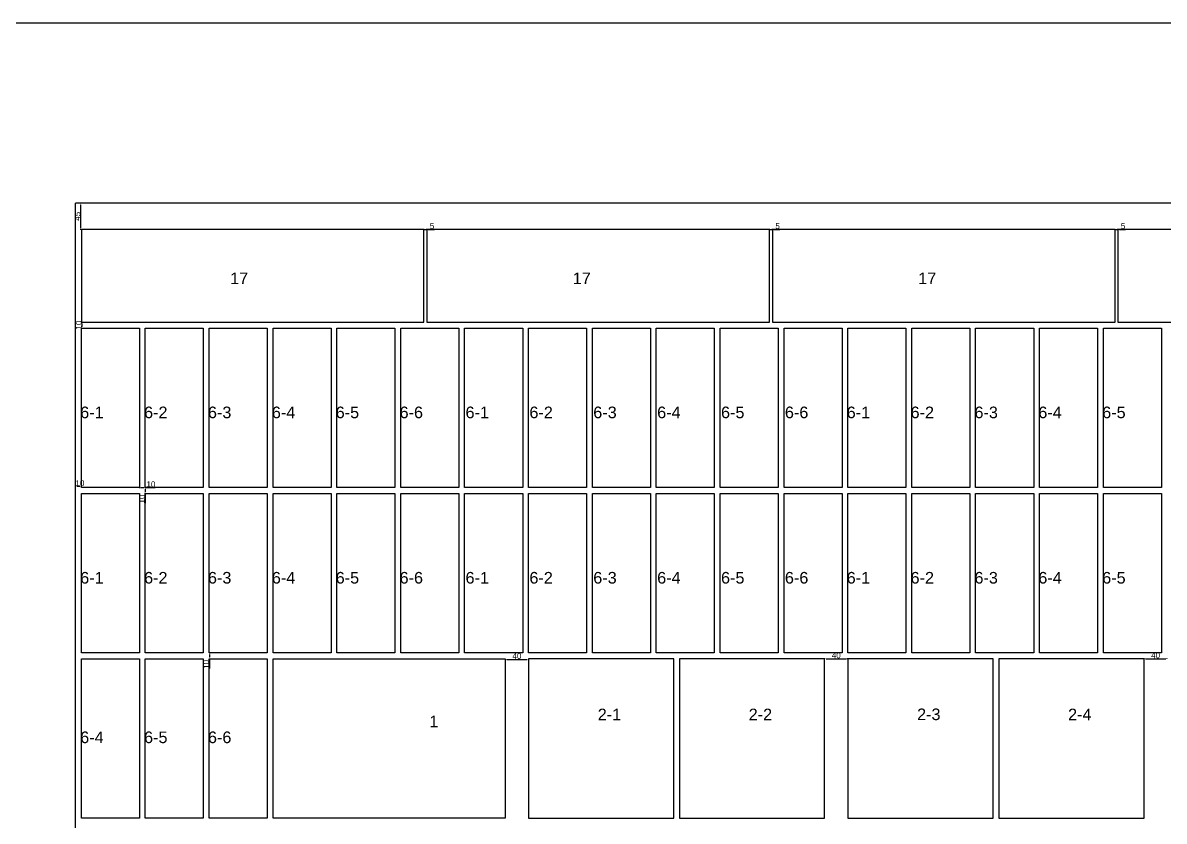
# Model space of a CAD drawing. Header units: millimetres. Extents: x 1610 to 10741, y -98 to 2782.
# Drawn here: x 7117 to 9082, y 1406 to 2782 of the extents above; entities that cross this region are included whole.
import ezdxf

# ---------------------------------------------------------------- set-up
doc = ezdxf.new("R2010")
doc.units = ezdxf.units.MM
doc.layers.add('尺寸标注', color=6, linetype='Continuous')
doc.layers.add('标号', color=4, linetype='Continuous')
doc.styles.get("Standard").update_dxf_attribs({"font": 'arial.ttf'})
doc.dimstyles.new('ISO-25-JHF', dxfattribs={"dimtxt": 10, "dimasz": 2.5, "dimexe": 1.25, "dimexo": 0.625, "dimtad": 1, "dimtxsty": 'Standard', "dimcen": 2.5, "dimadec": 0, "dimazin": 0, "dimtfac": 1, "dimtmove": 0, "dimatfit": 3, "dimfxl": 1, "dimarcsym": 0})

# ---------------------------------------------------------------- blocks, each defined once
blk = doc.blocks.new('*D149')
at = {"layer": 'Defpoints', "color": 0, "transparency": 16777216}
for p in [(7317.7, 1980.6), (7327.7, 1980.6), (7327.7, 1980.6)]:
    blk.add_point(p, dxfattribs=at)
at = {"layer": '尺寸标注', "color": 0, "lineweight": -2, "transparency": 16777216}
for p, q in [((7317.7, 1979.9), (7317.7, 1979.3)), ((7320.2, 1980.6), (7325.2, 1980.6)), ((7327.7, 1980.6), (7344.8, 1980.6)), ((7327.7, 1979.9), (7327.7, 1979.3))]:
    blk.add_line(p, q, dxfattribs=at)
at = {"layer": '尺寸标注', "color": 0, "transparency": 16777216}
for points in [[(7320.2, 1981), (7320.2, 1980.2), (7317.7, 1980.6)], [(7325.2, 1981), (7325.2, 1980.2), (7327.7, 1980.6)]]:
    blk.add_solid(points, dxfattribs=at)
at = {"layer": '尺寸标注', "color": 0, "transparency": 16777216, "insert": (7337.5, 1986.3), "char_height": 10, "attachment_point": 5}
blk.add_mtext('10', dxfattribs=at)
blk = doc.blocks.new('*D148')
at = {"layer": 'Defpoints', "color": 0, "transparency": 16777216}
for p in [(7327.7, 1980.6), (7327.7, 1970.6), (7327.7, 1970.6)]:
    blk.add_point(p, dxfattribs=at)
at = {"layer": '尺寸标注', "color": 0, "lineweight": -2, "transparency": 16777216}
for p, q in [((7327.1, 1980.6), (7326.5, 1980.6)), ((7327.1, 1970.6), (7326.5, 1970.6)), ((7327.7, 1978.1), (7327.7, 1973.1)), ((7327.7, 1970.6), (7327.7, 1953.5))]:
    blk.add_line(p, q, dxfattribs=at)
at = {"layer": '尺寸标注', "color": 0, "transparency": 16777216}
for points in [[(7327.3, 1978.1), (7328.2, 1978.1), (7327.7, 1980.6)], [(7327.3, 1973.1), (7328.2, 1973.1), (7327.7, 1970.6)]]:
    blk.add_solid(points, dxfattribs=at)
at = {"layer": '尺寸标注', "color": 0, "transparency": 16777216, "insert": (7322, 1960.8), "char_height": 10, "attachment_point": 5, "rotation": 90}
blk.add_mtext('10', dxfattribs=at)
blk = doc.blocks.new('*D128')
at = {"layer": 'Defpoints', "color": 0, "transparency": 16777216}
for p in [(7437.7, 1695.6), (7437.7, 1685.6), (7438.2, 1685.6)]:
    blk.add_point(p, dxfattribs=at)
at = {"layer": '尺寸标注', "color": 0, "lineweight": -2, "transparency": 16777216}
for p, q in [((7438.2, 1693.1), (7438.2, 1688.1)), ((7438.4, 1695.6), (7439.5, 1695.6)), ((7438.2, 1685.6), (7438.2, 1668.5)), ((7438.4, 1685.6), (7439.5, 1685.6))]:
    blk.add_line(p, q, dxfattribs=at)
at = {"layer": '尺寸标注', "color": 0, "transparency": 16777216}
for points in [[(7437.8, 1693.1), (7438.6, 1693.1), (7438.2, 1695.6)], [(7437.8, 1688.1), (7438.6, 1688.1), (7438.2, 1685.6)]]:
    blk.add_solid(points, dxfattribs=at)
at = {"layer": '尺寸标注', "color": 0, "transparency": 16777216, "insert": (7432.5, 1675.8), "char_height": 10, "attachment_point": 5, "rotation": 90}
blk.add_mtext('10', dxfattribs=at)
blk = doc.blocks.new('*D129')
at = {"layer": 'Defpoints', "color": 0, "transparency": 16777216}
for p in [(7207.7, 1982.4), (7207.7, 1980.6), (7217.7, 1980.6)]:
    blk.add_point(p, dxfattribs=at)
at = {"layer": '尺寸标注', "color": 0, "lineweight": -2, "transparency": 16777216}
for p, q in [((7207.7, 1981.2), (7207.7, 1983.7)), ((7215.2, 1982.4), (7210.2, 1982.4)), ((7217.7, 1981.2), (7217.7, 1983.7))]:
    blk.add_line(p, q, dxfattribs=at)
at = {"layer": '尺寸标注', "color": 0, "transparency": 16777216}
for points in [[(7210.2, 1982.8), (7210.2, 1982), (7207.7, 1982.4)], [(7215.2, 1982.8), (7215.2, 1982), (7217.7, 1982.4)]]:
    blk.add_solid(points, dxfattribs=at)
at = {"layer": '尺寸标注', "color": 0, "transparency": 16777216, "insert": (7215.2, 1988.1), "char_height": 10, "attachment_point": 5}
blk.add_mtext('10', dxfattribs=at)
blk = doc.blocks.new('*D137')
at = {"layer": 'Defpoints', "color": 0, "transparency": 16777216}
for p in [(7947.7, 1685.6), (7987.7, 1685.6), (7987.7, 1684.5)]:
    blk.add_point(p, dxfattribs=at)
at = {"layer": '尺寸标注', "color": 0, "lineweight": -2, "transparency": 16777216}
for p, q in [((7947.7, 1684.9), (7947.7, 1683.2)), ((7950.2, 1684.5), (7985.2, 1684.5)), ((7987.7, 1684.9), (7987.7, 1683.2))]:
    blk.add_line(p, q, dxfattribs=at)
at = {"layer": '尺寸标注', "color": 0, "transparency": 16777216}
for points in [[(7950.2, 1684.9), (7950.2, 1684.1), (7947.7, 1684.5)], [(7985.2, 1684.9), (7985.2, 1684.1), (7987.7, 1684.5)]]:
    blk.add_solid(points, dxfattribs=at)
at = {"layer": '尺寸标注', "color": 0, "transparency": 16777216, "insert": (7967.7, 1690.2), "char_height": 10, "attachment_point": 5}
blk.add_mtext('40', dxfattribs=at)
blk = doc.blocks.new('*D138')
at = {"layer": 'Defpoints', "color": 0, "transparency": 16777216}
for p in [(8497.7, 1684.5), (8537.7, 1685.4), (8537.7, 1684.5)]:
    blk.add_point(p, dxfattribs=at)
at = {"layer": '尺寸标注', "color": 0, "lineweight": -2, "transparency": 16777216}
for p, q in [((8497.7, 1685.1), (8497.7, 1686.7)), ((8500.2, 1685.4), (8535.2, 1685.4)), ((8537.7, 1685.1), (8537.7, 1686.7))]:
    blk.add_line(p, q, dxfattribs=at)
at = {"layer": '尺寸标注', "color": 0, "transparency": 16777216}
for points in [[(8500.2, 1685.9), (8500.2, 1685), (8497.7, 1685.4)], [(8535.2, 1685.9), (8535.2, 1685), (8537.7, 1685.4)]]:
    blk.add_solid(points, dxfattribs=at)
at = {"layer": '尺寸标注', "color": 0, "transparency": 16777216, "insert": (8517.7, 1691.2), "char_height": 10, "attachment_point": 5}
blk.add_mtext('40', dxfattribs=at)
blk = doc.blocks.new('*D139')
at = {"layer": 'Defpoints', "color": 0, "transparency": 16777216}
for p in [(9047.7, 1685.6), (9087.7, 1685.6), (9087.7, 1685.6)]:
    blk.add_point(p, dxfattribs=at)
at = {"layer": '尺寸标注', "color": 0, "lineweight": -2, "transparency": 16777216}
for p, q in [((9047.7, 1686.2), (9047.7, 1686.8)), ((9050.2, 1685.6), (9085.2, 1685.6)), ((9087.7, 1686.2), (9087.7, 1686.8))]:
    blk.add_line(p, q, dxfattribs=at)
at = {"layer": '尺寸标注', "color": 0, "transparency": 16777216}
for points in [[(9050.2, 1686), (9050.2, 1685.2), (9047.7, 1685.6)], [(9085.2, 1686), (9085.2, 1685.2), (9087.7, 1685.6)]]:
    blk.add_solid(points, dxfattribs=at)
at = {"layer": '尺寸标注', "color": 0, "transparency": 16777216, "insert": (9067.7, 1691.3), "char_height": 10, "attachment_point": 5}
blk.add_mtext('40', dxfattribs=at)
blk = doc.blocks.new('*D141')
at = {"layer": 'Defpoints', "color": 0, "transparency": 16777216}
for p in [(7217.7, 2265.6), (7218.8, 2265.6), (7217.7, 2255.6)]:
    blk.add_point(p, dxfattribs=at)
at = {"layer": '尺寸标注', "color": 0, "lineweight": -2, "transparency": 16777216}
for p, q in [((7218.4, 2265.6), (7220.1, 2265.6)), ((7218.8, 2258.1), (7218.8, 2263.1)), ((7218.4, 2255.6), (7220.1, 2255.6))]:
    blk.add_line(p, q, dxfattribs=at)
at = {"layer": '尺寸标注', "color": 0, "transparency": 16777216}
for points in [[(7218.4, 2263.1), (7219.2, 2263.1), (7218.8, 2265.6)], [(7218.4, 2258.1), (7219.2, 2258.1), (7218.8, 2255.6)]]:
    blk.add_solid(points, dxfattribs=at)
at = {"layer": '尺寸标注', "color": 0, "transparency": 16777216, "insert": (7213.1, 2260.6), "char_height": 10, "attachment_point": 5, "rotation": 90}
blk.add_mtext('10', dxfattribs=at)
blk = doc.blocks.new('*D163')
at = {"layer": 'Defpoints', "color": 0, "transparency": 16777216}
for p in [(7807.7, 2425.6), (7812.7, 2425.6), (7812.7, 2425.6)]:
    blk.add_point(p, dxfattribs=at)
at = {"layer": '尺寸标注', "color": 0, "lineweight": -2, "transparency": 16777216}
for p, q in [((7805.2, 2425.6), (7802.7, 2425.6)), ((7807.7, 2426.2), (7807.7, 2426.8)), ((7807.7, 2425.6), (7812.7, 2425.6)), ((7812.7, 2426.2), (7812.7, 2426.8)), ((7815.2, 2425.6), (7825.6, 2425.6))]:
    blk.add_line(p, q, dxfattribs=at)
at = {"layer": '尺寸标注', "color": 0, "transparency": 16777216}
for points in [[(7805.2, 2426), (7805.2, 2425.2), (7807.7, 2425.6)], [(7815.2, 2426), (7815.2, 2425.2), (7812.7, 2425.6)]]:
    blk.add_solid(points, dxfattribs=at)
at = {"layer": '尺寸标注', "color": 0, "transparency": 16777216, "insert": (7821.7, 2431.3), "char_height": 10, "attachment_point": 5}
blk.add_mtext('5', dxfattribs=at)
blk = doc.blocks.new('*D166')
at = {"layer": 'Defpoints', "color": 0, "transparency": 16777216}
for p in [(7216.8, 2470.6), (7217.7, 2470.6), (7217.7, 2425.6)]:
    blk.add_point(p, dxfattribs=at)
at = {"layer": '尺寸标注', "color": 0, "lineweight": -2, "transparency": 16777216}
for p, q in [((7217.1, 2470.6), (7215.6, 2470.6)), ((7216.8, 2428.1), (7216.8, 2468.1)), ((7217.1, 2425.6), (7215.6, 2425.6))]:
    blk.add_line(p, q, dxfattribs=at)
at = {"layer": '尺寸标注', "color": 0, "transparency": 16777216}
for points in [[(7216.4, 2468.1), (7217.2, 2468.1), (7216.8, 2470.6)], [(7216.4, 2428.1), (7217.2, 2428.1), (7216.8, 2425.6)]]:
    blk.add_solid(points, dxfattribs=at)
at = {"layer": '尺寸标注', "color": 0, "transparency": 16777216, "insert": (7211.1, 2448.1), "char_height": 10, "attachment_point": 5, "rotation": 90}
blk.add_mtext('45', dxfattribs=at)
blk = doc.blocks.new('*D167')
at = {"layer": 'Defpoints', "color": 0, "transparency": 16777216}
for p in [(8402.7, 2425.6), (8407.7, 2425.6), (8407.7, 2425.6)]:
    blk.add_point(p, dxfattribs=at)
at = {"layer": '尺寸标注', "color": 0, "lineweight": -2, "transparency": 16777216}
for p, q in [((8400.2, 2425.6), (8397.7, 2425.6)), ((8402.7, 2426.2), (8402.7, 2426.8)), ((8402.7, 2425.6), (8407.7, 2425.6)), ((8407.7, 2426.2), (8407.7, 2426.8)), ((8410.2, 2425.6), (8420.6, 2425.6))]:
    blk.add_line(p, q, dxfattribs=at)
at = {"layer": '尺寸标注', "color": 0, "transparency": 16777216}
for points in [[(8400.2, 2426), (8400.2, 2425.2), (8402.7, 2425.6)], [(8410.2, 2426), (8410.2, 2425.2), (8407.7, 2425.6)]]:
    blk.add_solid(points, dxfattribs=at)
at = {"layer": '尺寸标注', "color": 0, "transparency": 16777216, "insert": (8416.7, 2431.3), "char_height": 10, "attachment_point": 5}
blk.add_mtext('5', dxfattribs=at)
blk = doc.blocks.new('*D168')
at = {"layer": 'Defpoints', "color": 0, "transparency": 16777216}
for p in [(8997.7, 2425.6), (9002.7, 2425.6), (9002.7, 2425.6)]:
    blk.add_point(p, dxfattribs=at)
at = {"layer": '尺寸标注', "color": 0, "lineweight": -2, "transparency": 16777216}
for p, q in [((8995.2, 2425.6), (8992.7, 2425.6)), ((8997.7, 2426.2), (8997.7, 2426.8)), ((8997.7, 2425.6), (9002.7, 2425.6)), ((9002.7, 2426.2), (9002.7, 2426.8)), ((9005.2, 2425.6), (9015.6, 2425.6))]:
    blk.add_line(p, q, dxfattribs=at)
at = {"layer": '尺寸标注', "color": 0, "transparency": 16777216}
for points in [[(8995.2, 2426), (8995.2, 2425.2), (8997.7, 2425.6)], [(9005.2, 2426), (9005.2, 2425.2), (9002.7, 2425.6)]]:
    blk.add_solid(points, dxfattribs=at)
at = {"layer": '尺寸标注', "color": 0, "transparency": 16777216, "insert": (9011.7, 2431.3), "char_height": 10, "attachment_point": 5}
blk.add_mtext('5', dxfattribs=at)

msp = doc.modelspace()

# ---------------------------------------------------------------- linework, layer by layer
for p, q in [((7207.735, 755.572), (7207.735, 2470.572)), ((9607.735, 2470.572), (7207.735, 2470.572)), ((7217.735, 2425.572), (7217.735, 2265.572)), ((7807.735, 2425.572), (7217.735, 2425.572)), ((7807.735, 2265.572), (7807.735, 2425.572)), ((7812.735, 2425.572), (7812.735, 2265.572)), ((8402.735, 2425.572), (7812.735, 2425.572)), ((8402.735, 2265.572), (8402.735, 2425.572)), ((8407.735, 2425.572), (8407.735, 2265.572)), ((8997.735, 2425.572), (8407.735, 2425.572)), ((8997.735, 2265.572), (8997.735, 2425.572)), ((9002.735, 2425.572), (9002.735, 2265.572)), ((9592.735, 2425.572), (9002.735, 2425.572)), ((7217.735, 2265.572), (7807.735, 2265.572)), ((7812.735, 2265.572), (8402.735, 2265.572)), ((8407.735, 2265.572), (8997.735, 2265.572)), ((9002.735, 2265.572), (9592.735, 2265.572)), ((7217.735, 1980.572), (7217.735, 2255.572)), ((7217.735, 2255.572), (7317.735, 2255.572)), ((7317.735, 2255.572), (7317.735, 1980.572)), ((7327.735, 1980.572), (7327.735, 2255.572)), ((7327.735, 2255.572), (7427.735, 2255.572)), ((7427.735, 2255.572), (7427.735, 1980.572)), ((7437.735, 1980.572), (7437.735, 2255.572)), ((7437.735, 2255.572), (7537.735, 2255.572)), ((7537.735, 2255.572), (7537.735, 1980.572)), ((7547.735, 1980.572), (7547.735, 2255.572)), ((7547.735, 2255.572), (7647.735, 2255.572)), ((7647.735, 2255.572), (7647.735, 1980.572)), ((7657.735, 1980.572), (7657.735, 2255.572)), ((7657.735, 2255.572), (7757.735, 2255.572)), ((7757.735, 2255.572), (7757.735, 1980.572)), ((7767.735, 1980.572), (7767.735, 2255.572)), ((7767.735, 2255.572), (7867.735, 2255.572)), ((7867.735, 2255.572), (7867.735, 1980.572)), ((7877.735, 1980.572), (7877.735, 2255.572)), ((7877.735, 2255.572), (7977.735, 2255.572)), ((7977.735, 2255.572), (7977.735, 1980.572)), ((7987.735, 1980.572), (7987.735, 2255.572)), ((7987.735, 2255.572), (8087.735, 2255.572)), ((8087.735, 2255.572), (8087.735, 1980.572)), ((8097.735, 1980.572), (8097.735, 2255.572)), ((8097.735, 2255.572), (8197.735, 2255.572)), ((8197.735, 2255.572), (8197.735, 1980.572)), ((8207.735, 1980.572), (8207.735, 2255.572)), ((8207.735, 2255.572), (8307.735, 2255.572)), ((8307.735, 2255.572), (8307.735, 1980.572)), ((8317.735, 1980.572), (8317.735, 2255.572)), ((8317.735, 2255.572), (8417.735, 2255.572)), ((8417.735, 2255.572), (8417.735, 1980.572)), ((8427.735, 1980.572), (8427.735, 2255.572)), ((8427.735, 2255.572), (8527.735, 2255.572)), ((8527.735, 2255.572), (8527.735, 1980.572)), ((8537.735, 1980.572), (8537.735, 2255.572)), ((8537.735, 2255.572), (8637.735, 2255.572)), ((8637.735, 2255.572), (8637.735, 1980.572)), ((8647.735, 1980.572), (8647.735, 2255.572)), ((8647.735, 2255.572), (8747.735, 2255.572)), ((8747.735, 2255.572), (8747.735, 1980.572)), ((8757.735, 1980.572), (8757.735, 2255.572)), ((8757.735, 2255.572), (8857.735, 2255.572)), ((8857.735, 2255.572), (8857.735, 1980.572)), ((8867.735, 1980.572), (8867.735, 2255.572)), ((8867.735, 2255.572), (8967.735, 2255.572)), ((8967.735, 2255.572), (8967.735, 1980.572)), ((8977.735, 1980.572), (8977.735, 2255.572)), ((8977.735, 2255.572), (9077.735, 2255.572)), ((9077.735, 2255.572), (9077.735, 1980.572)), ((7317.735, 1980.572), (7217.735, 1980.572)), ((7217.735, 1695.572), (7217.735, 1970.572)), ((7217.735, 1970.572), (7317.735, 1970.572)), ((7317.735, 1970.572), (7317.735, 1695.572)), ((7427.735, 1980.572), (7327.735, 1980.572)), ((7327.735, 1695.572), (7327.735, 1970.572)), ((7327.735, 1970.572), (7427.735, 1970.572)), ((7427.735, 1970.572), (7427.735, 1695.572)), ((7537.735, 1980.572), (7437.735, 1980.572)), ((7437.735, 1695.572), (7437.735, 1970.572)), ((7437.735, 1970.572), (7537.735, 1970.572)), ((7537.735, 1970.572), (7537.735, 1695.572)), ((7647.735, 1980.572), (7547.735, 1980.572)), ((7547.735, 1695.572), (7547.735, 1970.572)), ((7547.735, 1970.572), (7647.735, 1970.572)), ((7647.735, 1970.572), (7647.735, 1695.572)), ((7757.735, 1980.572), (7657.735, 1980.572)), ((7657.735, 1695.572), (7657.735, 1970.572)), ((7657.735, 1970.572), (7757.735, 1970.572)), ((7757.735, 1970.572), (7757.735, 1695.572)), ((7867.735, 1980.572), (7767.735, 1980.572)), ((7767.735, 1695.572), (7767.735, 1970.572)), ((7767.735, 1970.572), (7867.735, 1970.572)), ((7867.735, 1970.572), (7867.735, 1695.572)), ((7977.735, 1980.572), (7877.735, 1980.572)), ((7877.735, 1695.572), (7877.735, 1970.572)), ((7877.735, 1970.572), (7977.735, 1970.572)), ((7977.735, 1970.572), (7977.735, 1695.572)), ((8087.735, 1980.572), (7987.735, 1980.572)), ((7987.735, 1695.572), (7987.735, 1970.572)), ((7987.735, 1970.572), (8087.735, 1970.572)), ((8087.735, 1970.572), (8087.735, 1695.572)), ((8197.735, 1980.572), (8097.735, 1980.572)), ((8097.735, 1695.572), (8097.735, 1970.572)), ((8097.735, 1970.572), (8197.735, 1970.572)), ((8197.735, 1970.572), (8197.735, 1695.572)), ((8307.735, 1980.572), (8207.735, 1980.572)), ((8207.735, 1695.572), (8207.735, 1970.572)), ((8207.735, 1970.572), (8307.735, 1970.572)), ((8307.735, 1970.572), (8307.735, 1695.572)), ((8417.735, 1980.572), (8317.735, 1980.572)), ((8317.735, 1695.572), (8317.735, 1970.572)), ((8317.735, 1970.572), (8417.735, 1970.572)), ((8417.735, 1970.572), (8417.735, 1695.572)), ((8527.735, 1980.572), (8427.735, 1980.572)), ((8427.735, 1695.572), (8427.735, 1970.572)), ((8427.735, 1970.572), (8527.735, 1970.572)), ((8527.735, 1970.572), (8527.735, 1695.572)), ((8637.735, 1980.572), (8537.735, 1980.572)), ((8537.735, 1695.572), (8537.735, 1970.572)), ((8537.735, 1970.572), (8637.735, 1970.572)), ((8637.735, 1970.572), (8637.735, 1695.572)), ((8747.735, 1980.572), (8647.735, 1980.572)), ((8647.735, 1695.572), (8647.735, 1970.572)), ((8647.735, 1970.572), (8747.735, 1970.572)), ((8747.735, 1970.572), (8747.735, 1695.572)), ((8857.735, 1980.572), (8757.735, 1980.572)), ((8757.735, 1695.572), (8757.735, 1970.572)), ((8757.735, 1970.572), (8857.735, 1970.572)), ((8857.735, 1970.572), (8857.735, 1695.572)), ((8967.735, 1980.572), (8867.735, 1980.572)), ((8867.735, 1695.572), (8867.735, 1970.572)), ((8867.735, 1970.572), (8967.735, 1970.572)), ((8967.735, 1970.572), (8967.735, 1695.572)), ((9077.735, 1980.572), (8977.735, 1980.572)), ((8977.735, 1695.572), (8977.735, 1970.572)), ((8977.735, 1970.572), (9077.735, 1970.572)), ((9077.735, 1970.572), (9077.735, 1695.572)), ((7317.735, 1695.572), (7217.735, 1695.572)), ((7427.735, 1695.572), (7327.735, 1695.572)), ((7537.735, 1695.572), (7437.735, 1695.572)), ((7647.735, 1695.572), (7547.735, 1695.572)), ((7757.735, 1695.572), (7657.735, 1695.572)), ((7867.735, 1695.572), (7767.735, 1695.572)), ((7977.735, 1695.572), (7877.735, 1695.572)), ((8087.735, 1695.572), (7987.735, 1695.572)), ((8197.735, 1695.572), (8097.735, 1695.572)), ((8307.735, 1695.572), (8207.735, 1695.572)), ((8417.735, 1695.572), (8317.735, 1695.572)), ((8527.735, 1695.572), (8427.735, 1695.572)), ((8637.735, 1695.572), (8537.735, 1695.572)), ((8747.735, 1695.572), (8647.735, 1695.572)), ((8857.735, 1695.572), (8757.735, 1695.572)), ((8967.735, 1695.572), (8867.735, 1695.572)), ((9077.735, 1695.572), (8977.735, 1695.572)), ((7217.735, 1410.572), (7217.735, 1685.572)), ((7217.735, 1685.572), (7317.735, 1685.572)), ((7317.735, 1685.572), (7317.735, 1410.572)), ((7327.735, 1410.572), (7327.735, 1685.572)), ((7327.735, 1685.572), (7427.735, 1685.572)), ((7427.735, 1685.572), (7427.735, 1410.572)), ((7437.735, 1410.572), (7437.735, 1685.572)), ((7437.735, 1685.572), (7537.735, 1685.572)), ((7537.735, 1685.572), (7537.735, 1410.572)), ((7547.735, 1685.572), (7947.735, 1685.572)), ((7547.735, 1410.572), (7547.735, 1685.572)), ((7947.735, 1685.572), (7947.735, 1410.572)), ((8237.735, 1685.572), (7987.735, 1685.572)), ((7987.735, 1685.572), (7987.735, 1410.572)), ((8237.735, 1410.572), (8237.735, 1685.572)), ((8497.735, 1685.572), (8247.735, 1685.572)), ((8247.735, 1685.572), (8247.735, 1410.572)), ((8497.735, 1410.572), (8497.735, 1685.572)), ((8787.735, 1685.572), (8537.735, 1685.572)), ((8537.735, 1685.572), (8537.735, 1410.572)), ((8787.735, 1410.572), (8787.735, 1685.572)), ((9047.735, 1685.572), (8797.735, 1685.572)), ((8797.735, 1685.572), (8797.735, 1410.572)), ((9047.735, 1410.572), (9047.735, 1685.572)), ((7317.735, 1410.572), (7217.735, 1410.572)), ((7427.735, 1410.572), (7327.735, 1410.572)), ((7537.735, 1410.572), (7437.735, 1410.572)), ((7947.735, 1410.572), (7547.735, 1410.572)), ((7987.735, 1410.572), (8237.735, 1410.572)), ((8247.735, 1410.572), (8497.735, 1410.572)), ((8537.735, 1410.572), (8787.735, 1410.572)), ((8797.735, 1410.572), (9047.735, 1410.572))]:
    msp.add_line(p, q)
msp.add_lwpolyline([(6102.373, 2781.644), (9904.722, 2781.644), (9882.945, -97.575), (6102.373, -97.575)], close=True)

# ---------------------------------------------------------------- texts
at = {"layer": '标号', "char_height": 20, "attachment_point": 7}
for s, insert in [('17 ', (7473.888, 2331.187)), ('17 ', (8063.888, 2331.187)), ('17 ', (8658.888, 2331.187)), ('6-1 ', (7215.678, 2099.861)), ('6-2 ', (7325.678, 2099.861)), ('6-3 ', (7435.678, 2099.861)), ('6-4 ', (7545.678, 2099.861)), ('6-5 ', (7655.678, 2099.861)), ('6-6 ', (7765.678, 2099.861)), ('6-1 ', (7879.263, 2099.861)), ('6-2 ', (7989.263, 2099.861)), ('6-3 ', (8099.263, 2099.861)), ('6-4 ', (8209.263, 2099.861)), ('6-5 ', (8319.263, 2099.861)), ('6-6 ', (8429.263, 2099.861)), ('6-1 ', (8535.678, 2099.861)), ('6-2 ', (8645.678, 2099.861)), ('6-3 ', (8755.678, 2099.861)), ('6-4 ', (8865.678, 2099.861)), ('6-5 ', (8975.678, 2099.861)), ('6-1 ', (7215.678, 1814.861)), ('6-2 ', (7325.678, 1814.861)), ('6-3 ', (7435.678, 1814.861)), ('6-4 ', (7545.678, 1814.861)), ('6-5 ', (7655.678, 1814.861)), ('6-6 ', (7765.678, 1814.861)), ('6-1 ', (7879.263, 1814.861)), ('6-2 ', (7989.263, 1814.861)), ('6-3 ', (8099.263, 1814.861)), ('6-4 ', (8209.263, 1814.861)), ('6-5 ', (8319.263, 1814.861)), ('6-6 ', (8429.263, 1814.861)), ('6-1 ', (8535.678, 1814.861)), ('6-2 ', (8645.678, 1814.861)), ('6-3 ', (8755.678, 1814.861)), ('6-4 ', (8865.678, 1814.861)), ('6-5 ', (8975.678, 1814.861)), ('2-1 ', (8106.876, 1579.5)), ('2-2 ', (8366.876, 1579.5)), ('2-3 ', (8656.876, 1579.5)), ('2-4 ', (8916.876, 1579.5)), ('1 ', (7816.876, 1567.599)), ('6-4 ', (7215.678, 1539.861)), ('6-5 ', (7325.678, 1539.861)), ('6-6 ', (7435.678, 1539.861))]:
    msp.add_mtext_dynamic_manual_height_columns(s, width=70.10425, gutter_width=12.5, heights=[0], dxfattribs=dict(at, insert=insert))

# ---------------------------------------------------------------- dimensions: what is measured, and where the dimension line sits
at = {"layer": '尺寸标注'}
for p1, p2, distance, picture, middle in [((7217.735, 2425.572), (7217.735, 2470.572), 0.914, '*D166', (7211.111, 2448.072)), ((7807.735, 2425.572), (7812.735, 2425.572), 0, '*D163', (7821.675, 2431.282)), ((8402.735, 2425.572), (8407.735, 2425.572), 0, '*D167', (8416.675, 2431.282)), ((8997.735, 2425.572), (9002.735, 2425.572), 0, '*D168', (9011.675, 2431.282)), ((7317.735, 1980.572), (7327.735, 1980.572), 0, '*D149', (7337.535, 1986.303)), ((7327.735, 1980.572), (7327.735, 1970.572), 0, '*D148', (7322.004, 1960.772)), ((7437.735, 1695.572), (7437.735, 1685.572), 0.492, '*D128', (7432.496, 1675.772)), ((7947.735, 1685.572), (7987.735, 1685.572), -1.086, '*D137', (7967.735, 1690.216)), ((8497.735, 1684.486), (8537.735, 1684.486), 0.958, '*D138', (8517.735, 1691.174)), ((9047.735, 1685.572), (9087.735, 1685.572), 0, '*D139', (9067.735, 1691.303))]:
    dim = msp.add_aligned_dim(p1=p1, p2=p2, distance=distance, dimstyle='ISO-25-JHF', dxfattribs=at)
    dim.commit()
    dim.dimension.update_dxf_attribs({"geometry": picture, "text_midpoint": middle})
for base, p1, p2, angle, picture, middle in [((7218.828, 2265.572), (7217.735, 2255.572), (7217.735, 2265.572), 90, '*D141', (7218.828, 2260.572)), ((7207.735, 1982.406), (7217.735, 1980.572), (7207.735, 1980.572), 180, '*D129', (7215.235, 1982.406))]:
    dim = msp.add_linear_dim(base=base, p1=p1, p2=p2, angle=angle, dimstyle='ISO-25-JHF', dxfattribs=at)
    dim.commit()
    dim.dimension.update_dxf_attribs({"geometry": picture, "text_midpoint": middle, "dimtype": 161})

doc.saveas('drawing.dxf')
